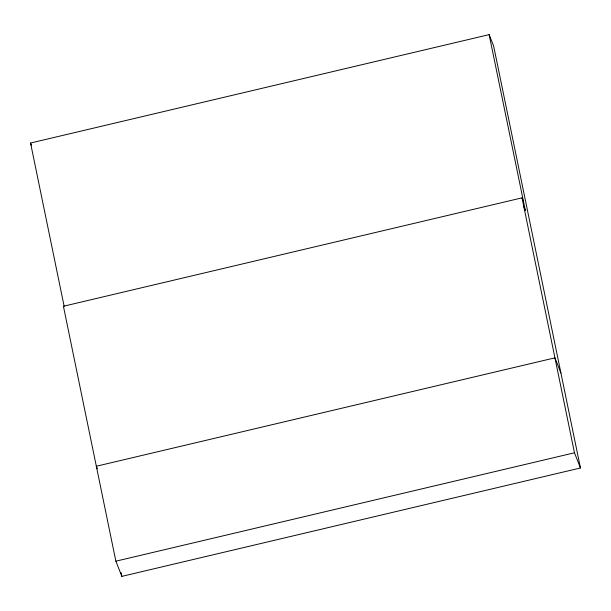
<?xml version="1.0" encoding="UTF-8"?>
<svg xmlns="http://www.w3.org/2000/svg" width="611" height="611" viewBox="0 0 611 611"><rect width="100%" height="100%" fill="white"/><g stroke="black" fill="none" stroke-linecap="round" stroke-linejoin="round"><path stroke-width="0.92" d="M64.147 306.317L30.55 143.027L489.144 34.628L493.635 46.016L580.45 467.973L121.856 576.372L115.869 561.188L63.422 306.256L522.015 197.857L523.512 201.653M115.869 561.188L574.47 452.789L580.45 467.973M523.826 206.648L525.323 210.444L489.144 34.628M560.913 373.031L554.933 357.847L96.339 466.246L97.332 468.782M30.55 143.027L31.589 145.655M522.015 197.857L574.47 452.789M121.085 572.652L121.856 576.372"/></g></svg>
